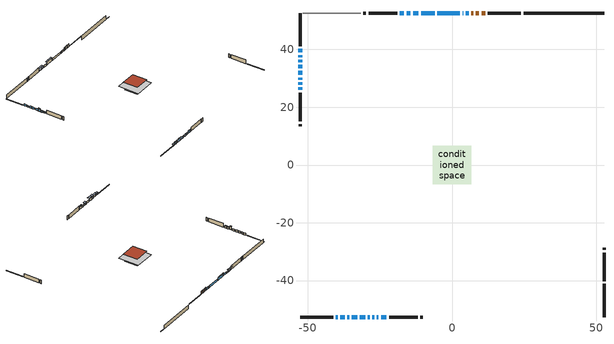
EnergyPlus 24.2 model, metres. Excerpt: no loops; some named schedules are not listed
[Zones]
conditioned space
 floor outside (Floor1 construction): -2.21,-2.21 -2.21,2.21 2.21,2.21 2.21,-2.21 z1.14
 floor adiabatic (AdiabaticFloorConstruction): -6.67,-6.67 -6.67,6.67 6.67,6.67 6.67,-6.67 z1.14
 floor foundation (Slab1 construction): -4.13,-4.13 -4.13,4.13 4.13,4.13 4.13,-4.13 z-1.4
 wall outside (RimJoist1 construction): 23.86,52.62 12.4,52.62 / -52.62,-52.62 -41.16,-52.62 / -52.62,52.62 -52.62,41.16 / 52.62,-52.62 52.62,-41.16 z1.14:1.44
 wall outside (AdiabaticWallConstruction 1): 11.48,52.62 10.27,52.62 / 9.34,52.62 8.29,52.62 / 7.36,52.62 6.71,52.62 z1.14:3.17
 wall outside (AdiabaticWallConstruction): -40.23,-52.62 -39.62,-52.62 / -36.24,-52.62 -35.63,-52.62 z1.14:2.11; -38.69,-52.62 -37.17,-52.62 / -34.7,-52.62 -32.87,-52.62 / -24.53,-52.62 -22.7,-52.62 z1.14:2.66; 5.78,52.62 4.76,52.62 / 3.83,52.62 3.66,52.62 / 2.73,52.62 -5.03,52.62 / -52.62,40.23 -52.62,38.99 / -52.62,38.07 -52.62,37.35 / -52.62,36.42 -52.62,35.56 / -31.95,-52.62 -30.04,-52.62 / -11.66,52.62 -13.45,52.62 / -52.62,34.64 -52.62,33.49 / -52.62,32.56 -52.62,31.19 / -27.57,-52.62 -26.96,-52.62 / -26.03,-52.62 -25.46,-52.62 z1.14:2.36; -5.95,52.62 -10.73,52.62 / -52.62,30.26 -52.62,29.5 z1.14:3.12; -29.11,-52.62 -28.5,-52.62 z1.14:1.75; -14.37,52.62 -15.75,52.62 / -16.68,52.62 -18.05,52.62 z1.14:1.6; -52.62,28.57 -52.62,27.81 / -52.62,26.88 -52.62,25.96 z1.14:2.28
 wall outside (Wall1 construction): -18.98,52.62 -28.9,52.62 / -21.78,-52.62 -11.85,-52.62 / -52.62,25.04 -52.62,15.11 / 52.62,-40.23 52.62,-30.31 z1.14:3.58
 wall outside (Wall3 construction): -29.83,52.62 -30.65,52.62 / -10.92,-52.62 -10.1,-52.62 / -52.62,14.18 -52.62,13.37 / 52.62,-29.38 52.62,-28.56 z1.14:3.58
 wall foundation (FoundationWall1 construction): 24.79,52.62,-1.4 24.79,52.62,1.14 49.33,52.62,1.14 49.33,52.62,-1.3 52.62,52.62,-1.3 52.62,52.62,-1.4
 wall adiabatic (Wall4 construction): -31.58,52.62 -51.69,52.62 z1.14:3.58
 window (WindowConstruction 14): -40.23,-52.62 -39.62,-52.62 z1.14:2.11
 window (WindowConstruction 7): -38.69,-52.62 -37.17,-52.62 z1.14:2.66
 window (WindowConstruction 15): 5.78,52.62 4.76,52.62 z1.14:2.36
 window (WindowConstruction 16): 3.83,52.62 3.66,52.62 z1.14:2.36
 window (WindowConstruction 17): -36.24,-52.62 -35.63,-52.62 z1.14:2.11
 window (WindowConstruction 8): 2.73,52.62 -5.03,52.62 z1.14:2.36
 window (WindowConstruction): -5.95,52.62 -10.73,52.62 z1.14:3.12
 window (WindowConstruction 9): -52.62,40.23 -52.62,38.99 z1.14:2.36
 window (WindowConstruction 10): -52.62,38.07 -52.62,37.35 z1.14:2.36
 window (WindowConstruction 11): -52.62,36.42 -52.62,35.56 z1.14:2.36
 window (WindowConstruction 12): -34.7,-52.62 -32.87,-52.62 z1.14:2.66
 window (WindowConstruction 13): -31.94,-52.62 -30.04,-52.62 z1.14:2.36
 window (WindowConstruction 23): -29.11,-52.62 -28.5,-52.62 z1.14:1.75
 window (WindowConstruction 18): -11.66,52.62 -13.45,52.62 z1.14:2.36
 window (WindowConstruction 19): -52.62,34.64 -52.62,33.49 z1.14:2.36
 window (WindowConstruction 20): -52.62,32.56 -52.62,31.19 z1.14:2.36
 window (WindowConstruction 21): -27.57,-52.62 -26.96,-52.62 z1.14:2.36
 window (WindowConstruction 22): -26.03,-52.62 -25.46,-52.62 z1.14:2.36
 window (WindowConstruction 1): -14.38,52.62 -15.75,52.62 z1.14:1.6
 window (WindowConstruction 2): -16.68,52.62 -18.05,52.62 z1.14:1.6
 window (WindowConstruction 3): -52.62,30.26 -52.62,29.5 z1.14:3.12
 window (WindowConstruction 4): -52.62,28.57 -52.62,27.81 z1.14:2.28
 window (WindowConstruction 5): -52.62,26.88 -52.62,25.97 z1.14:2.28
 window (WindowConstruction 6): -24.53,-52.62 -22.7,-52.62 z1.14:2.66
 door (Door): 11.48,52.62 10.27,52.62 z1.14:3.17
 door (Door 1): 9.34,52.62 8.29,52.62 z1.14:3.17
 door (Door 2): 7.36,52.62 6.71,52.62 z1.14:3.17
 ceiling adiabatic (AdiabaticFloorConstruction): 6.67,-6.67 6.67,6.67 -6.67,6.67 -6.67,-6.67 z1.14
 roof outside (Roof1 construction): -4.72,4.72 -4.72,-4.72 4.72,-4.72 4.72,4.72 z3.58
shading: -39.01,-52.62 -40.84,-52.62 -40.84,-53.23 -39.01,-53.23 z2.72; -36.87,-52.62 -38.99,-52.62 -38.99,-53.23 -36.87,-53.23 z2.96; -34.87,-52.62 -37,-52.62 -37,-53.84 -34.87,-53.84 z2.87; -10.88,52.62 -5.8,52.62 -5.8,53.23 -10.88,53.23 z3.27; -32.41,-52.62 -35.16,-52.62 -35.16,-53.84 -32.41,-53.84 z3.12; -27.89,-52.62 -29.72,-52.62 -29.72,-53.84 -27.89,-53.84 z2.36; -16.05,52.62 -14.08,52.62 -14.08,53.23 -16.05,53.23 z1.9; -19.57,52.62 -15.16,52.62 -15.16,53.23 -19.57,53.23 z3.12; -52.62,29.35 -52.62,30.41 -53.23,30.41 -53.23,29.35 z3.27; -52.62,27.66 -52.62,28.72 -53.23,28.72 -53.23,27.66 z2.43; -52.62,25.82 -52.62,27.03 -53.23,27.03 -53.23,25.82 z2.43; -22.41,-52.62 -24.83,-52.62 -24.83,-53.23 -22.41,-53.23 z2.96
[Building]
Building 1: Terrain=Suburbs
[Site:Location]
Montreal Intl AP_QC: Latitude {deg}=45.47; Longitude {deg}=-73.74; Time Zone {hr}=-5; Elevation {m}=36; Keep Site Location Information=Yes
[Site:GroundTemperature:Shallow]
2.07863, -0.316383, -0.508184, 0.628371, 5.19101, 9.73239, 13.6695, 16.1636, 16.3755, 14.347, 10.5102, 6.10817
[Site:WaterMainsTemperature]
Calculation Method=Schedule; Temperature Schedule=mains temperature schedule
[Material] Roughness=Rough; Thermal Absorptance=0.9
Name | Thickness {m} | Conductivity {W/m-K} | Density {kg/m3} | Specific Heat {J/kg-K} | Solar Absorptance | Visible Absorptance
asphalt or fiberglass shingles | 0.00635 | 0.162714 | 1121.4 | 1465.45 | 0.4 | 0.4
concrete 4.0 in. | 0.1016 | 1.803125 | 2242.8 | 837.4 | 0.7 | 0.7
concrete 8.0 in. | 0.2032 | 1.803125 | 2242.8 | 837.4 | 0.7 | 0.7
door material | 0.04445 | 0.0451087 | 512.64 | 1214.23 | 0.7 | 0.7
door material 1 | 0.04445 | 0.188738 | 512.64 | 1214.23 | 0.7 | 0.7
exterior vertical ins | 0.00169411 | 0.029427 | 32.04 | 1214.23 | 0.7 | 0.7
floor covering | 0.0127 | 0.0433444 | 54.468 | 1339.84 | 0.6 | 0.6
floor rigid ins; wall rigid ins | 0.512978 | 0.029427 | 32.04 | 1214.23 | 0.7 | 0.7
floor stud and cavity | 0.1397 | 0.889465 | 92.3553 | 1139.71 | 0.7 | 0.7
floor stud and cavity 1 | 0.1397 | 1.75129 | 37.0049 | 1207.88 | 0.7 | 0.7
furniture material conditioned space 1 | 0.1524 | 0.115458 | 640.8 | 1214.23 | 0.6 | 0.6
gypsum board | 0.0127 | 0.160291 | 801 | 837.4 | 0.6 | 0.6
osb sheathing 0.5 in. | 0.0127 | 0.115458 | 512.64 | 1214.23 | 0.7 | 0.7
osb sheathing 0.5 in. 1 | 0.0127 | 0.115458 | 512.64 | 1214.23 | 0.4 | 0.4
osb sheathing 0.75 in. | 0.01905 | 0.115458 | 512.64 | 1214.23 | 0.7 | 0.7
rim joist stud and cavity | 0.0508 | 0.126838 | 50.32683 | 1063.81 | 0.6 | 0.6
roof rigid ins | 0.051816 | 0.029427 | 32.04 | 1214.23 | 0.7 | 0.7
roof stud and cavity | 0.2032 | 1.44363 | 78.34581 | 1123.46 | 0.7 | 0.7
wall stud and cavity | 0.1397 | 0.139681 | 139.0536 | 1170.24 | 0.7 | 0.7
wall stud and cavity 1 | 0.1397 | 0.118591 | 139.0536 | 1170.24 | 0.7 | 0.7
wall stud and cavity 2 | 0.1397 | 0.120111 | 139.0536 | 1170.24 | 0.7 | 0.7
wall stud and cavity 3 | 0.0889 | 0.380278 | 52.3479 | 1209.89 | 0.7 | 0.7
wall stud and cavity 4 | 0.0889 | 0.391764 | 83.0341 | 1211.67 | 0.7 | 0.7
wood siding | 0.0254 | 0.102417 | 544.68 | 1172.36 | 0.4 | 0.4
wood siding 1; wood siding 2; wood siding 3 | 0.0254 | 0.102417 | 544.68 | 1172.36 | 0.7 | 0.7
[WindowMaterial:SimpleGlazingSystem]
Name | U-Factor {W/m2-K} | Solar Heat Gain Coefficient
WindowMaterial | 1.68807 | 0.44
WindowMaterial 1 | 2.99742 | 0.59
WindowMaterial 10 | 5.55536 | 0.72
WindowMaterial 11 | 3.92747 | 0.38
WindowMaterial 12 | 3.01842 | 0.61
WindowMaterial 13 | 3.074637 | 0.61
WindowMaterial 14 | 3.19785 | 0.54
WindowMaterial 15 | 3.16719 | 0.56
WindowMaterial 16 | 3.21204 | 0.53
WindowMaterial 17 | 5.20275 | 0.65
WindowMaterial 2 | 3.1229 | 0.59
WindowMaterial 3 | 3.16946 | 0.56
WindowMaterial 4 | 3.13766 | 0.57
WindowMaterial 5 | 3.10757 | 0.59
WindowMaterial 6 | 3.0383 | 0.63
WindowMaterial 7 | 1.9873 | 0.37
WindowMaterial 8 | 2.95483 | 0.66
WindowMaterial 9 | 3.23589 | 0.51
[Construction]
AdiabaticFloorConstruction: floor stud and cavity 1, floor rigid ins, osb sheathing 0.75 in., floor covering
AdiabaticWallConstruction: wood siding 2, wall rigid ins, wall stud and cavity 3, gypsum board
AdiabaticWallConstruction 1: wood siding 3, wall rigid ins, wall stud and cavity 3, gypsum board
Door: door material
Door 1; Door 2: door material 1
Floor1 construction: floor stud and cavity, osb sheathing 0.75 in., floor covering
FoundationWall1 construction: concrete 8.0 in.
furniture construction conditioned space 1: furniture material conditioned space 1
PartitionWallConstruction: gypsum board, wall stud and cavity 4, gypsum board
RimJoist1 construction: wood siding 1, rim joist stud and cavity
Roof1 construction: asphalt or fiberglass shingles, roof rigid ins, osb sheathing 0.75 in., roof stud and cavity, gypsum board
Slab1 construction: concrete 4.0 in.
Wall1 construction: wood siding, osb sheathing 0.5 in., wall stud and cavity, gypsum board
Wall3 construction: wood siding, osb sheathing 0.5 in., wall stud and cavity 1, gypsum board
Wall4 construction: osb sheathing 0.5 in. 1, wall stud and cavity 2, gypsum board
WindowConstruction; WindowConstruction 8: WindowMaterial
WindowConstruction 1; WindowConstruction 2: WindowMaterial 1
WindowConstruction 10; WindowConstruction 4: WindowMaterial 3
WindowConstruction 11; WindowConstruction 5: WindowMaterial 4
WindowConstruction 12: WindowMaterial 8
WindowConstruction 13; WindowConstruction 7: WindowMaterial 6
WindowConstruction 14: WindowMaterial 9
WindowConstruction 15: WindowMaterial 10
WindowConstruction 16: WindowMaterial 11
WindowConstruction 17: WindowMaterial 12
WindowConstruction 18: WindowMaterial 13
WindowConstruction 19; WindowConstruction 22: WindowMaterial 14
WindowConstruction 20: WindowMaterial 15
WindowConstruction 21: WindowMaterial 16
WindowConstruction 23: WindowMaterial 17
WindowConstruction 3: WindowMaterial 2
WindowConstruction 6: WindowMaterial 5
WindowConstruction 9: WindowMaterial 7
[Zone]
conditioned space: Multiplier=1; Volume {m3}=660.5; Part of Total Floor Area=Yes
[Space]
conditioned space 1: Zone=conditioned space; Volume {m3}=660.5
[SurfaceProperty:ExposedFoundationPerimeter]
Slab1: Exposed Perimeter Calculation Method=TotalExposedPerimeter; Total Exposed Perimeter {m}=27.828
[InternalMass] Zone or ZoneList=conditioned space; Space or SpaceList=conditioned space 1
Name | Construction | Surface Area {m2}
furniture mass conditioned space 1 | furniture construction conditioned space 1 | 106.276
partition wall mass | PartitionWallConstruction | 265.69
[Lights]
interior lighting: Zone or ZoneList or Space or SpaceList=conditioned space 1; Schedule=interior lighting schedule; Design Level Calculation Method=LightingLevel; Lighting Level {W}=343.2; Return Air Fraction=0; Fraction Radiant=0.6; Fraction Visible=0.2; Fraction Replaceable=1
[People]
occupants: Zone or ZoneList or Space or SpaceList=conditioned space 1; Number of People Schedule=occupants schedule; Number of People Calculation Method=People; Number of People=3; Fraction Radiant=0.314171; Sensible Heat Fraction=0.56303; Activity Level Schedule=occupants activity schedule; Carbon Dioxide Generation Rate {m3/s-W}=0; Enable ASHRAE 55 Comfort Warnings=No; Mean Radiant Temperature Calculation Type=EnclosureAveraged
[ElectricEquipment] Zone or ZoneList or Space or SpaceList=conditioned space 1; Design Level Calculation Method=EquipmentLevel
Name | Schedule | Design Level {W} | Fraction Latent | Fraction Radiant | Fraction Lost
clothes dryer | clothes dryer schedule | 140.772 | 0.015 | 0.081 | 0.85
clothes washer | clothes washer schedule | 32.1985 | 0.03 | 0.162 | 0.7
cooking range | cooking range schedule | 208.969 | 0.08 | 0.432 | 0.2
dishwasher | dishwasher schedule | 66.8632 | 0.3 | 0.18 | 0.4
fridge | fridge schedule | 72.9452 | 0 | 0.6 | 0
mech vent bath fan 0 | mech vent bath fan 0 schedule | 50.2 | 0 | 0 | 1
mech vent bath fan 1 | mech vent bath fan 1 schedule | 50.2 | 0 | 0 | 1
mech vent house fan | mech vent house fan schedule | 0 | 0 | 0 | 1
mech vent house fan cfis | mech vent house fan cfis schedule | 0 | 0 | 0 | 0
mech vent range fan 0 | mech vent range fan 0 schedule | 57 | 0 | 0 | 1
misc plug loads | misc plug loads schedule | 494.7 | 0.045 | 0.513 | 0.1
whole house fan | Always On Discrete | 0 | 0 | 0 | 1
[OtherEquipment] Zone or ZoneList or Space or SpaceList=conditioned space 1; Design Level Calculation Method=EquipmentLevel
Name | Fuel Type | Schedule | Design Level {W} | Fraction Latent | Fraction Radiant | Fraction Lost
clothes dryer 1 | Electricity | clothes dryer schedule | 0 | 0.015 | 0.081 | 0.85
cooking range 1 | Electricity | cooking range schedule | 0 | 0.08 | 0.432 | 0.2
general water use latent | None | general water use schedule | 59.3978 | 1 | 0 | 0
general water use sensible | None | general water use schedule | -58.539 | 0 | 0.6 | 0
mech vent house fan latent load | None | Always On Discrete | 0 | 1 | 0 | 0
mech vent house fan sensible load | None | Always On Discrete | 0 | 0 | 0 | 0
water heater energy adjustment1 | Electricity | Always On Discrete | 0.01 | 0 | 0 | 1
[ZoneInfiltration:DesignFlowRate] Zone or ZoneList or Space or SpaceList=conditioned space 1; Schedule=Always On Discrete; Design Flow Rate Calculation Method=Flow/Zone; Design Flow Rate {m3/s}=0
infil flow; natural vent flow; whole house fan flow
[Foundation:Kiva]
Foundation Kiva 1: Initial Indoor Air Temperature {C}=18; Wall Height Above Grade {m}=1.13998; Wall Depth Below Slab {m}=0.2032; Custom Block Material Name 1=exterior vertical ins; Custom Block Depth 1 {m}=2.53999; Custom Block X Position 1 {m}=0.2032; Custom Block Z Position 1 {m}=0
[Foundation:Kiva:Settings]
Soil Conductivity {W/m-K}=0.849921; Soil Density {kg/m3}=1842.3; Soil Specific Heat {J/kg-K}=418.7; Ground Solar Absorptivity=0.9; Ground Thermal Absorptivity=0.9; Ground Surface Roughness {m}=0.03; Far-Field Width {m}=40; Deep-Ground Boundary Condition=ZeroFlux; Deep-Ground Depth {m}=40; Minimum Cell Dimension {m}=0.2; Maximum Cell Growth Coefficient=3; Simulation Timestep=Timestep
[Exterior:Lights]
exterior lighting: Schedule=exterior lighting schedule; Design Level {W}=75.6
[Schedule:Week:Daily]
interior lighting schedule Week Rule - Jan1-Jan27: interior lighting schedule day, interior lighting schedule day, interior lighting schedule day, interior lighting schedule day, interior lighting schedule day, interior lighting schedule day, interior lighting schedule day, interior lighting schedule default day, interior lighting schedule default day, interior lighting schedule default day, interior lighting schedule default day, interior lighting schedule default day
interior lighting schedule Week Rule - Jan28-Feb3: interior lighting schedule day, interior lighting schedule day, interior lighting schedule day, interior lighting schedule day, interior lighting schedule day 1, interior lighting schedule day 1, interior lighting schedule day 1, interior lighting schedule default day, interior lighting schedule default day, interior lighting schedule default day, interior lighting schedule default day, interior lighting schedule default day
interior lighting schedule Week Rule - Feb4-Feb24: interior lighting schedule day 1, interior lighting schedule day 1, interior lighting schedule day 1, interior lighting schedule day 1, interior lighting schedule day 1, interior lighting schedule day 1, interior lighting schedule day 1, interior lighting schedule default day, interior lighting schedule default day, interior lighting schedule default day, interior lighting schedule default day, interior lighting schedule default day
interior lighting schedule Week Rule - Feb25-Mar3: interior lighting schedule day 1, interior lighting schedule day 1, interior lighting schedule day 1, interior lighting schedule day 1, interior lighting schedule day 2, interior lighting schedule day 2, interior lighting schedule day 2, interior lighting schedule default day, interior lighting schedule default day, interior lighting schedule default day, interior lighting schedule default day, interior lighting schedule default day
interior lighting schedule Week Rule - Mar4-Mar31: interior lighting schedule day 2, interior lighting schedule day 2, interior lighting schedule day 2, interior lighting schedule day 2, interior lighting schedule day 2, interior lighting schedule day 2, interior lighting schedule day 2, interior lighting schedule default day, interior lighting schedule default day, interior lighting schedule default day, interior lighting schedule default day, interior lighting schedule default day
interior lighting schedule Week Rule - Apr1-Apr28: interior lighting schedule day 3, interior lighting schedule day 3, interior lighting schedule day 3, interior lighting schedule day 3, interior lighting schedule day 3, interior lighting schedule day 3, interior lighting schedule day 3, interior lighting schedule default day, interior lighting schedule default day, interior lighting schedule default day, interior lighting schedule default day, interior lighting schedule default day
interior lighting schedule Week Rule - Apr29-May5: interior lighting schedule day 3, interior lighting schedule day 3, interior lighting schedule day 4, interior lighting schedule day 4, interior lighting schedule day 4, interior lighting schedule day 4, interior lighting schedule day 4, interior lighting schedule default day, interior lighting schedule default day, interior lighting schedule default day, interior lighting schedule default day, interior lighting schedule default day
interior lighting schedule Week Rule - May6-May26: interior lighting schedule day 4, interior lighting schedule day 4, interior lighting schedule day 4, interior lighting schedule day 4, interior lighting schedule day 4, interior lighting schedule day 4, interior lighting schedule day 4, interior lighting schedule default day, interior lighting schedule default day, interior lighting schedule default day, interior lighting schedule default day, interior lighting schedule default day
interior lighting schedule Week Rule - May27-Jun2: interior lighting schedule day 4, interior lighting schedule day 4, interior lighting schedule day 4, interior lighting schedule day 4, interior lighting schedule day 4, interior lighting schedule day 5, interior lighting schedule day 5, interior lighting schedule default day, interior lighting schedule default day, interior lighting schedule default day, interior lighting schedule default day, interior lighting schedule default day
interior lighting schedule Week Rule - Jun3-Jun30: interior lighting schedule day 5, interior lighting schedule day 5, interior lighting schedule day 5, interior lighting schedule day 5, interior lighting schedule day 5, interior lighting schedule day 5, interior lighting schedule day 5, interior lighting schedule default day, interior lighting schedule default day, interior lighting schedule default day, interior lighting schedule default day, interior lighting schedule default day
interior lighting schedule Week Rule - Jul1-Jul28: interior lighting schedule day 6, interior lighting schedule day 6, interior lighting schedule day 6, interior lighting schedule day 6, interior lighting schedule day 6, interior lighting schedule day 6, interior lighting schedule day 6, interior lighting schedule default day, interior lighting schedule default day, interior lighting schedule default day, interior lighting schedule default day, interior lighting schedule default day
interior lighting schedule Week Rule - Jul29-Aug4: interior lighting schedule day 6, interior lighting schedule day 6, interior lighting schedule day 6, interior lighting schedule day 7, interior lighting schedule day 7, interior lighting schedule day 7, interior lighting schedule day 7, interior lighting schedule default day, interior lighting schedule default day, interior lighting schedule default day, interior lighting schedule default day, interior lighting schedule default day
interior lighting schedule Week Rule - Aug5-Aug25: interior lighting schedule day 7, interior lighting schedule day 7, interior lighting schedule day 7, interior lighting schedule day 7, interior lighting schedule day 7, interior lighting schedule day 7, interior lighting schedule day 7, interior lighting schedule default day, interior lighting schedule default day, interior lighting schedule default day, interior lighting schedule default day, interior lighting schedule default day
interior lighting schedule Week Rule - Aug26-Sep1: interior lighting schedule day 7, interior lighting schedule day 7, interior lighting schedule day 7, interior lighting schedule day 7, interior lighting schedule day 7, interior lighting schedule day 7, interior lighting schedule day 8, interior lighting schedule default day, interior lighting schedule default day, interior lighting schedule default day, interior lighting schedule default day, interior lighting schedule default day
interior lighting schedule Week Rule - Sep2-Sep29: interior lighting schedule day 8, interior lighting schedule day 8, interior lighting schedule day 8, interior lighting schedule day 8, interior lighting schedule day 8, interior lighting schedule day 8, interior lighting schedule day 8, interior lighting schedule default day, interior lighting schedule default day, interior lighting schedule default day, interior lighting schedule default day, interior lighting schedule default day
interior lighting schedule Week Rule - Sep30-Oct6: interior lighting schedule day 8, interior lighting schedule day 9, interior lighting schedule day 9, interior lighting schedule day 9, interior lighting schedule day 9, interior lighting schedule day 9, interior lighting schedule day 9, interior lighting schedule default day, interior lighting schedule default day, interior lighting schedule default day, interior lighting schedule default day, interior lighting schedule default day
interior lighting schedule Week Rule - Oct7-Oct27: interior lighting schedule day 9, interior lighting schedule day 9, interior lighting schedule day 9, interior lighting schedule day 9, interior lighting schedule day 9, interior lighting schedule day 9, interior lighting schedule day 9, interior lighting schedule default day, interior lighting schedule default day, interior lighting schedule default day, interior lighting schedule default day, interior lighting schedule default day
interior lighting schedule Week Rule - Oct28-Nov3: interior lighting schedule day 9, interior lighting schedule day 9, interior lighting schedule day 9, interior lighting schedule day 9, interior lighting schedule day 10, interior lighting schedule day 10, interior lighting schedule day 10, interior lighting schedule default day, interior lighting schedule default day, interior lighting schedule default day, interior lighting schedule default day, interior lighting schedule default day
interior lighting schedule Week Rule - Nov4-Nov24: interior lighting schedule day 10, interior lighting schedule day 10, interior lighting schedule day 10, interior lighting schedule day 10, interior lighting schedule day 10, interior lighting schedule day 10, interior lighting schedule day 10, interior lighting schedule default day, interior lighting schedule default day, interior lighting schedule default day, interior lighting schedule default day, interior lighting schedule default day
interior lighting schedule Week Rule - Nov25-Dec1: interior lighting schedule day 10, interior lighting schedule day 10, interior lighting schedule day 10, interior lighting schedule day 10, interior lighting schedule day 10, interior lighting schedule day 10, interior lighting schedule day 11, interior lighting schedule default day, interior lighting schedule default day, interior lighting schedule default day, interior lighting schedule default day, interior lighting schedule default day
interior lighting schedule Week Rule - Dec2-Dec31: interior lighting schedule day 11, interior lighting schedule day 11, interior lighting schedule day 11, interior lighting schedule day 11, interior lighting schedule day 11, interior lighting schedule day 11, interior lighting schedule day 11, interior lighting schedule default day, interior lighting schedule default day, interior lighting schedule default day, interior lighting schedule default day, interior lighting schedule default day
occupants schedule Week Rule - Jan1-Dec31: occupants schedule day, occupants schedule day, occupants schedule day, occupants schedule day, occupants schedule day, occupants schedule day, occupants schedule day, occupants schedule default day, occupants schedule default day, occupants schedule default day, occupants schedule default day, occupants schedule default day
clothes dryer schedule Week Rule - Jan1-Dec31: clothes dryer schedule day, clothes dryer schedule day, clothes dryer schedule day, clothes dryer schedule day, clothes dryer schedule day, clothes dryer schedule day, clothes dryer schedule day, clothes dryer schedule default day, clothes dryer schedule default day, clothes dryer schedule default day, clothes dryer schedule default day, clothes dryer schedule default day
clothes washer schedule Week Rule - Jan1-Dec31: clothes washer schedule day, clothes washer schedule day, clothes washer schedule day, clothes washer schedule day, clothes washer schedule day, clothes washer schedule day, clothes washer schedule day, clothes washer schedule default day, clothes washer schedule default day, clothes washer schedule default day, clothes washer schedule default day, clothes washer schedule default day
cooking range schedule Week Rule - Jan1-Dec31: cooking range schedule day, cooking range schedule day, cooking range schedule day, cooking range schedule day, cooking range schedule day, cooking range schedule day, cooking range schedule day, cooking range schedule default day, cooking range schedule default day, cooking range schedule default day, cooking range schedule default day, cooking range schedule default day
dishwasher schedule Week Rule - Jan1-Dec31: dishwasher schedule day, dishwasher schedule day, dishwasher schedule day, dishwasher schedule day, dishwasher schedule day, dishwasher schedule day, dishwasher schedule day, dishwasher schedule default day, dishwasher schedule default day, dishwasher schedule default day, dishwasher schedule default day, dishwasher schedule default day
mech vent bath fan 0 schedule Week Rule - Jan1-Dec31: mech vent bath fan 0 schedule day, mech vent bath fan 0 schedule day, mech vent bath fan 0 schedule day, mech vent bath fan 0 schedule day, mech vent bath fan 0 schedule day, mech vent bath fan 0 schedule day, mech vent bath fan 0 schedule day, mech vent bath fan 0 schedule default day, mech vent bath fan 0 schedule default day, mech vent bath fan 0 schedule default day, mech vent bath fan 0 schedule default day, mech vent bath fan 0 schedule default day
mech vent bath fan 1 schedule Week Rule - Jan1-Dec31: mech vent bath fan 1 schedule day, mech vent bath fan 1 schedule day, mech vent bath fan 1 schedule day, mech vent bath fan 1 schedule day, mech vent bath fan 1 schedule day, mech vent bath fan 1 schedule day, mech vent bath fan 1 schedule day, mech vent bath fan 1 schedule default day, mech vent bath fan 1 schedule default day, mech vent bath fan 1 schedule default day, mech vent bath fan 1 schedule default day, mech vent bath fan 1 schedule default day
mech vent range fan 0 schedule Week Rule - Jan1-Dec31: mech vent range fan 0 schedule day, mech vent range fan 0 schedule day, mech vent range fan 0 schedule day, mech vent range fan 0 schedule day, mech vent range fan 0 schedule day, mech vent range fan 0 schedule day, mech vent range fan 0 schedule day, mech vent range fan 0 schedule default day, mech vent range fan 0 schedule default day, mech vent range fan 0 schedule default day, mech vent range fan 0 schedule default day, mech vent range fan 0 schedule default day
misc plug loads schedule Week Rule - Jan1-Dec31: misc plug loads schedule day, misc plug loads schedule day, misc plug loads schedule day, misc plug loads schedule day, misc plug loads schedule day, misc plug loads schedule day, misc plug loads schedule day, misc plug loads schedule default day, misc plug loads schedule default day, misc plug loads schedule default day, misc plug loads schedule default day, misc plug loads schedule default day
general water use schedule Week Rule - Jan1-Dec31: general water use schedule day, general water use schedule day, general water use schedule day, general water use schedule day, general water use schedule day, general water use schedule day, general water use schedule day, general water use schedule default day, general water use schedule default day, general water use schedule default day, general water use schedule default day, general water use schedule default day
exterior lighting schedule Week Rule - Jan1-Jan27: exterior lighting schedule day, exterior lighting schedule day, exterior lighting schedule day, exterior lighting schedule day, exterior lighting schedule day, exterior lighting schedule day, exterior lighting schedule day, exterior lighting schedule default day, exterior lighting schedule default day, exterior lighting schedule default day, exterior lighting schedule default day, exterior lighting schedule default day
exterior lighting schedule Week Rule - Jan28-Feb3: exterior lighting schedule day, exterior lighting schedule day, exterior lighting schedule day, exterior lighting schedule day, exterior lighting schedule day 1, exterior lighting schedule day 1, exterior lighting schedule day 1, exterior lighting schedule default day, exterior lighting schedule default day, exterior lighting schedule default day, exterior lighting schedule default day, exterior lighting schedule default day
exterior lighting schedule Week Rule - Feb4-Feb24: exterior lighting schedule day 1, exterior lighting schedule day 1, exterior lighting schedule day 1, exterior lighting schedule day 1, exterior lighting schedule day 1, exterior lighting schedule day 1, exterior lighting schedule day 1, exterior lighting schedule default day, exterior lighting schedule default day, exterior lighting schedule default day, exterior lighting schedule default day, exterior lighting schedule default day
exterior lighting schedule Week Rule - Feb25-Mar3: exterior lighting schedule day 1, exterior lighting schedule day 1, exterior lighting schedule day 1, exterior lighting schedule day 1, exterior lighting schedule day 2, exterior lighting schedule day 2, exterior lighting schedule day 2, exterior lighting schedule default day, exterior lighting schedule default day, exterior lighting schedule default day, exterior lighting schedule default day, exterior lighting schedule default day
exterior lighting schedule Week Rule - Mar4-Mar31: exterior lighting schedule day 2, exterior lighting schedule day 2, exterior lighting schedule day 2, exterior lighting schedule day 2, exterior lighting schedule day 2, exterior lighting schedule day 2, exterior lighting schedule day 2, exterior lighting schedule default day, exterior lighting schedule default day, exterior lighting schedule default day, exterior lighting schedule default day, exterior lighting schedule default day
exterior lighting schedule Week Rule - Apr1-Apr28: exterior lighting schedule day 3, exterior lighting schedule day 3, exterior lighting schedule day 3, exterior lighting schedule day 3, exterior lighting schedule day 3, exterior lighting schedule day 3, exterior lighting schedule day 3, exterior lighting schedule default day, exterior lighting schedule default day, exterior lighting schedule default day, exterior lighting schedule default day, exterior lighting schedule default day
exterior lighting schedule Week Rule - Apr29-May5: exterior lighting schedule day 3, exterior lighting schedule day 3, exterior lighting schedule day 4, exterior lighting schedule day 4, exterior lighting schedule day 4, exterior lighting schedule day 4, exterior lighting schedule day 4, exterior lighting schedule default day, exterior lighting schedule default day, exterior lighting schedule default day, exterior lighting schedule default day, exterior lighting schedule default day
exterior lighting schedule Week Rule - May6-May26: exterior lighting schedule day 4, exterior lighting schedule day 4, exterior lighting schedule day 4, exterior lighting schedule day 4, exterior lighting schedule day 4, exterior lighting schedule day 4, exterior lighting schedule day 4, exterior lighting schedule default day, exterior lighting schedule default day, exterior lighting schedule default day, exterior lighting schedule default day, exterior lighting schedule default day
exterior lighting schedule Week Rule - May27-Jun2: exterior lighting schedule day 4, exterior lighting schedule day 4, exterior lighting schedule day 4, exterior lighting schedule day 4, exterior lighting schedule day 4, exterior lighting schedule day 5, exterior lighting schedule day 5, exterior lighting schedule default day, exterior lighting schedule default day, exterior lighting schedule default day, exterior lighting schedule default day, exterior lighting schedule default day
exterior lighting schedule Week Rule - Jun3-Jun30: exterior lighting schedule day 5, exterior lighting schedule day 5, exterior lighting schedule day 5, exterior lighting schedule day 5, exterior lighting schedule day 5, exterior lighting schedule day 5, exterior lighting schedule day 5, exterior lighting schedule default day, exterior lighting schedule default day, exterior lighting schedule default day, exterior lighting schedule default day, exterior lighting schedule default day
exterior lighting schedule Week Rule - Jul1-Jul28: exterior lighting schedule day 6, exterior lighting schedule day 6, exterior lighting schedule day 6, exterior lighting schedule day 6, exterior lighting schedule day 6, exterior lighting schedule day 6, exterior lighting schedule day 6, exterior lighting schedule default day, exterior lighting schedule default day, exterior lighting schedule default day, exterior lighting schedule default day, exterior lighting schedule default day
exterior lighting schedule Week Rule - Jul29-Aug4: exterior lighting schedule day 6, exterior lighting schedule day 6, exterior lighting schedule day 6, exterior lighting schedule day 7, exterior lighting schedule day 7, exterior lighting schedule day 7, exterior lighting schedule day 7, exterior lighting schedule default day, exterior lighting schedule default day, exterior lighting schedule default day, exterior lighting schedule default day, exterior lighting schedule default day
exterior lighting schedule Week Rule - Aug5-Aug25: exterior lighting schedule day 7, exterior lighting schedule day 7, exterior lighting schedule day 7, exterior lighting schedule day 7, exterior lighting schedule day 7, exterior lighting schedule day 7, exterior lighting schedule day 7, exterior lighting schedule default day, exterior lighting schedule default day, exterior lighting schedule default day, exterior lighting schedule default day, exterior lighting schedule default day
exterior lighting schedule Week Rule - Aug26-Sep1: exterior lighting schedule day 7, exterior lighting schedule day 7, exterior lighting schedule day 7, exterior lighting schedule day 7, exterior lighting schedule day 7, exterior lighting schedule day 7, exterior lighting schedule day 8, exterior lighting schedule default day, exterior lighting schedule default day, exterior lighting schedule default day, exterior lighting schedule default day, exterior lighting schedule default day
[Schedule:Year]
interior lighting schedule: interior lighting schedule Week Rule - Jan1-Jan27, 1, 1, 1, 27, interior lighting schedule Week Rule - Jan28-Feb3, 1, 28, 2, 3, interior lighting schedule Week Rule - Feb4-Feb24, 2, 4, 2, 24, interior lighting schedule Week Rule - Feb25-Mar3, 2, 25, 3, 3, interior lighting schedule Week Rule - Mar4-Mar31, 3, 4, 3, 31, interior lighting schedule Week Rule - Apr1-Apr28, 4, 1, 4, 28, interior lighting schedule Week Rule - Apr29-May5, 4, 29, 5, 5, interior lighting schedule Week Rule - May6-May26, 5, 6, 5, 26, interior lighting schedule Week Rule - May27-Jun2, 5, 27, 6, 2, interior lighting schedule Week Rule - Jun3-Jun30, 6, 3, 6, 30, interior lighting schedule Week Rule - Jul1-Jul28, 7, 1, 7, 28, interior lighting schedule Week Rule - Jul29-Aug4, 7, 29, 8, 4, interior lighting schedule Week Rule - Aug5-Aug25, 8, 5, 8, 25, interior lighting schedule Week Rule - Aug26-Sep1, 8, 26, 9, 1, interior lighting schedule Week Rule - Sep2-Sep29, 9, 2, 9, 29, interior lighting schedule Week Rule - Sep30-Oct6, 9, 30, 10, 6, interior lighting schedule Week Rule - Oct7-Oct27, 10, 7, 10, 27, interior lighting schedule Week Rule - Oct28-Nov3, 10, 28, 11, 3, interior lighting schedule Week Rule - Nov4-Nov24, 11, 4, 11, 24, interior lighting schedule Week Rule - Nov25-Dec1, 11, 25, 12, 1, interior lighting schedule Week Rule - Dec2-Dec31, 12, 2, 12, 31
occupants schedule: occupants schedule Week Rule - Jan1-Dec31, 1, 1, 12, 31
clothes dryer schedule: clothes dryer schedule Week Rule - Jan1-Dec31, 1, 1, 12, 31
clothes washer schedule: clothes washer schedule Week Rule - Jan1-Dec31, 1, 1, 12, 31
cooking range schedule: cooking range schedule Week Rule - Jan1-Dec31, 1, 1, 12, 31
dishwasher schedule: dishwasher schedule Week Rule - Jan1-Dec31, 1, 1, 12, 31
mech vent bath fan 0 schedule: mech vent bath fan 0 schedule Week Rule - Jan1-Dec31, 1, 1, 12, 31
mech vent bath fan 1 schedule: mech vent bath fan 1 schedule Week Rule - Jan1-Dec31, 1, 1, 12, 31
mech vent range fan 0 schedule: mech vent range fan 0 schedule Week Rule - Jan1-Dec31, 1, 1, 12, 31
misc plug loads schedule: misc plug loads schedule Week Rule - Jan1-Dec31, 1, 1, 12, 31
general water use schedule: general water use schedule Week Rule - Jan1-Dec31, 1, 1, 12, 31
exterior lighting schedule: exterior lighting schedule Week Rule - Jan1-Jan27, 1, 1, 1, 27, exterior lighting schedule Week Rule - Jan28-Feb3, 1, 28, 2, 3, exterior lighting schedule Week Rule - Feb4-Feb24, 2, 4, 2, 24, exterior lighting schedule Week Rule - Feb25-Mar3, 2, 25, 3, 3, exterior lighting schedule Week Rule - Mar4-Mar31, 3, 4, 3, 31, exterior lighting schedule Week Rule - Apr1-Apr28, 4, 1, 4, 28, exterior lighting schedule Week Rule - Apr29-May5, 4, 29, 5, 5, exterior lighting schedule Week Rule - May6-May26, 5, 6, 5, 26, exterior lighting schedule Week Rule - May27-Jun2, 5, 27, 6, 2, exterior lighting schedule Week Rule - Jun3-Jun30, 6, 3, 6, 30, exterior lighting schedule Week Rule - Jul1-Jul28, 7, 1, 7, 28, exterior lighting schedule Week Rule - Jul29-Aug4, 7, 29, 8, 4, exterior lighting schedule Week Rule - Aug5-Aug25, 8, 5, 8, 25, exterior lighting schedule Week Rule - Aug26-Sep1, 8, 26, 9, 1, exterior lighting schedule Week Rule - Sep2-Sep29, 9, 2, 9, 29, exterior lighting schedule Week Rule - Sep30-Oct6, 9, 30, 10, 6, exterior lighting schedule Week Rule - Oct7-Oct27, 10, 7, 10, 27, exterior lighting schedule Week Rule - Oct28-Nov3, 10, 28, 11, 3, exterior lighting schedule Week Rule - Nov4-Nov24, 11, 4, 11, 24, exterior lighting schedule Week Rule - Nov25-Dec1, 11, 25, 12, 1, exterior lighting schedule Week Rule - Dec2-Dec31, 12, 2, 12, 31
[Schedule:Constant]
Name | Hourly Value
occupants activity schedule | 117.228
fridge schedule | 0
mech vent house fan schedule; mech vent house fan cfis schedule; Always On Discrete | 1
[Schedule:Compact]
mains temperature schedule: Through: 01/01, For: AllDays, Until: 24:00, 6.56833, Through: 01/02, For: AllDays, Until: 24:00, 6.48722, Through: 01/03, For: AllDays, Until: 24:00, 6.40722, Through: 01/04, For: AllDays, Until: 24:00, 6.32889, Through: 01/05, For: AllDays, Until: 24:00, 6.25167, Through: 01/06, For: AllDays, Until: 24:00, 6.17611, Through: 01/07, For: AllDays, Until: 24:00, 6.10222, Through: 01/08, For: AllDays, Until: 24:00, 6.02944, Through: 01/09, For: AllDays, Until: 24:00, 5.95833, Through: 01/10, For: AllDays, Until: 24:00, 5.88889, Through: 01/11, For: AllDays, Until: 24:00, 5.82056, Through: 01/12, For: AllDays, Until: 24:00, 5.75444, Through: 01/13, For: AllDays, Until: 24:00, 5.68944, Through: 01/14, For: AllDays, Until: 24:00, 5.62611, Through: 01/15, For: AllDays, Until: 24:00, 5.56444, Through: 01/16, For: AllDays, Until: 24:00, 5.50444, Through: 01/17, For: AllDays, Until: 24:00, 5.44611, Through: 01/18, For: AllDays, Until: 24:00, 5.38944, Through: 01/19, For: AllDays, Until: 24:00, 5.33389, Through: 01/20, For: AllDays, Until: 24:00, 5.28111, Through: 01/21, For: AllDays, Until: 24:00, 5.22944, Through: 01/22, For: AllDays, Until: 24:00, 5.17944, Through: 01/23, For: AllDays, Until: 24:00, 5.13111, Through: 01/24, For: AllDays, Until: 24:00, 5.085, Through: 01/25, For: AllDays, Until: 24:00, 5.04056, Through: 01/26, For: AllDays, Until: 24:00, 4.99778, Through: 01/27, For: AllDays, Until: 24:00, 4.95667, Through: 01/28, For: AllDays, Until: 24:00, 4.91778, Through: 01/29, For: AllDays, Until: 24:00, 4.88056, Through: 01/30, For: AllDays, Until: 24:00, 4.845, Through: 01/31, For: AllDays, Until: 24:00, 4.81167, Through: 02/01, For: AllDays, Until: 24:00, 4.77944, Through: 02/02, For: AllDays, Until: 24:00, 4.75, Through: 02/03, For: AllDays, Until: 24:00, 4.72167, Through: 02/04, For: AllDays, Until: 24:00, 4.69611, Through: 02/05, For: AllDays, Until: 24:00, 4.67167, Through: 02/06, For: AllDays, Until: 24:00, 4.64944, Through: 02/07, For: AllDays, Until: 24:00, 4.62889, Through: 02/08, For: AllDays, Until: 24:00, 4.61056, Through: 02/09, For: AllDays, Until: 24:00, 4.59389, Through: 02/10, For: AllDays, Until: 24:00, 4.57944, Through: 02/11, For: AllDays, Until: 24:00, 4.56667, Through: 02/12, For: AllDays, Until: 24:00, 4.55611, Through: 02/13, For: AllDays, Until: 24:00, 4.54722, Through: 02/14, For: AllDays, Until: 24:00, 4.54056, Through: 02/15, For: AllDays, Until: 24:00, 4.53556, Through: 02/16, For: AllDays, Until: 24:00, 4.53278, Through: 02/17, For: AllDays, Until: 24:00, 4.53167, Through: 02/18, For: AllDays, Until: 24:00, 4.53278, Through: 02/19, For: AllDays, Until: 24:00, 4.53556, Through: 02/20, For: AllDays, Until: 24:00, 4.54056, Through: 02/21, For: AllDays, Until: 24:00, 4.54722, Through: 02/22, For: AllDays, Until: 24:00, 4.55611, Through: 02/23, For: AllDays, Until: 24:00, 4.56667, Through: 02/24, For: AllDays, Until: 24:00, 4.57944, Through: 02/25, For: AllDays, Until: 24:00, 4.59389, Through: 02/26, For: AllDays, Until: 24:00, 4.61056, Through: 02/27, For: AllDays, Until: 24:00, 4.62889, Through: 02/28, For: AllDays, Until: 24:00, 4.64889, Through: 03/01, For: AllDays, Until: 24:00, 4.67111, Through: 03/02, For: AllDays, Until: 24:00, 4.69556, Through: 03/03, For: AllDays, Until: 24:00, 4.72167, Through: 03/04, For: AllDays, Until: 24:00, 4.74944, Through: 03/05, For: AllDays, Until: 24:00, 4.77944, Through: 03/06, For: AllDays, Until: 24:00, 4.81111, Through: 03/07, For: AllDays, Until: 24:00, 4.84444, Through: 03/08, For: AllDays, Until: 24:00, 4.88, Through: 03/09, For: AllDays, Until: 24:00, 4.91722, Through: 03/10, For: AllDays, Until: 24:00, 4.95611, Through: 03/11, For: AllDays, Until: 24:00, 4.99722, Through: 03/12, For: AllDays, Until: 24:00, 5.04, Through: 03/13, For: AllDays, Until: 24:00, 5.08444, Through: 03/14, For: AllDays, Until: 24:00, 5.13056, Through: 03/15, For: AllDays, Until: 24:00, 5.17889, Through: 03/16, For: AllDays, Until: 24:00, 5.22833, Through: 03/17, For: AllDays, Until: 24:00, 5.28, Through: 03/18, For: AllDays, Until: 24:00, 5.33333, Through: 03/19, For: AllDays, Until: 24:00, 5.38833, Through: 03/20, For: AllDays, Until: 24:00, 5.445, Through: 03/21, For: AllDays, Until: 24:00, 5.50333, Through: 03/22, For: AllDays, Until: 24:00, 5.56333, Through: 03/23, For: AllDays, Until: 24:00, 5.625, Through: 03/24, For: AllDays, Until: 24:00, 5.68833, Through: 03/25, For: AllDays, Until: 24:00, 5.75333, Through: 03/26, For: AllDays, Until: 24:00, 5.81944, Through: 03/27, For: AllDays, Until: 24:00, 5.88778, Through: 03/28, For: AllDays, Until: 24:00, 5.95722, Through: 03/29, For: AllDays, Until: 24:00, 6.02833, Through: 03/30, For: AllDays, Until: 24:00, 6.10111, Through: 03/31, For: AllDays, Until: 24:00, 6.175, Through: 04/01, For: AllDays, Until: 24:00, 6.25056, Through: 04/02, For: AllDays, Until: 24:00, 6.32778, Through: 04/03, For: AllDays, Until: 24:00, 6.40611, Through: 04/04, For: AllDays, Until: 24:00, 6.48556, Through: 04/05, For: AllDays, Until: 24:00, 6.56722, Through: 04/06, For: AllDays, Until: 24:00, 6.64944, Through: 04/07, For: AllDays, Until: 24:00, 6.73333, Through: 04/08, For: AllDays, Until: 24:00, 6.81833, Through: 04/09, For: AllDays, Until: 24:00, 6.905, Through: 04/10, For: AllDays, Until: 24:00, 6.99278, Through: 04/11, For: AllDays, Until: 24:00, 7.08111, Through: 04/12, For: AllDays, Until: 24:00, 7.17167, Through: 04/13, For: AllDays, Until: 24:00, 7.26278, Through: 04/14, For: AllDays, Until: 24:00, 7.355, Through: 04/15, For: AllDays, Until: 24:00, 7.44833, Through: 04/16, For: AllDays, Until: 24:00, 7.54278, Through: 04/17, For: AllDays, Until: 24:00, 7.63889, Through: 04/18, For: AllDays, Until: 24:00, 7.735, Through: 04/19, For: AllDays, Until: 24:00, 7.83278, Through: 04/20, For: AllDays, Until: 24:00, 7.93167, Through: 04/21, For: AllDays, Until: 24:00, 8.03111, Through: 04/22, For: AllDays, Until: 24:00, 8.13167, Through: 04/23, For: AllDays, Until: 24:00, 8.23278, Through: 04/24, For: AllDays, Until: 24:00, 8.335, Through: 04/25, For: AllDays, Until: 24:00, 8.43778, Through: 04/26, For: AllDays, Until: 24:00, 8.54167, Through: 04/27, For: AllDays, Until: 24:00, 8.64611, Through: 04/28, For: AllDays, Until: 24:00, 8.75167, Through: 04/29, For: AllDays, Until: 24:00, 8.85778, Through: 04/30, For: AllDays, Until: 24:00, 8.96444, Through: 05/01, For: AllDays, Until: 24:00, 9.07167, Through: 05/02, For: AllDays, Until: 24:00, 9.17944, Through: 05/03, For: AllDays, Until: 24:00, 9.28778, Through: 05/04, For: AllDays, Until: 24:00, 9.39667, Through: 05/05, For: AllDays, Until: 24:00, 9.50667, Through: 05/06, For: AllDays, Until: 24:00, 9.61667, Through: 05/07, For: AllDays, Until: 24:00, 9.72667, Through: 05/08, For: AllDays, Until: 24:00, 9.83778, Through: 05/09, For: AllDays, Until: 24:00, 9.94889, Through: 05/10, For: AllDays, Until: 24:00, 10.0606, Through: 05/11, For: AllDays, Until: 24:00, 10.1722, Through: 05/12, For: AllDays, Until: 24:00, 10.2844, Through: 05/13, For: AllDays, Until: 24:00, 10.3967, Through: 05/14, For: AllDays, Until: 24:00, 10.5094, Through: 05/15, For: AllDays, Until: 24:00, 10.6222, Through: 05/16, For: AllDays, Until: 24:00, 10.735, Through: 05/17, For: AllDays, Until: 24:00, 10.8478, Through: 05/18, For: AllDays, Until: 24:00, 10.9611, Through: 05/19, For: AllDays, Until: 24:00, 11.0744, Through: 05/20, For: AllDays, Until: 24:00, 11.1872, Through: 05/21, For: AllDays, Until: 24:00, 11.3006, Through: 05/22, For: AllDays, Until: 24:00, 11.4133, Through: 05/23, For: AllDays, Until: 24:00, 11.5267, Through: 05/24, For: AllDays, Until: 24:00, 11.6394, Through: 05/25, For: AllDays, Until: 24:00, 11.7522, Through: 05/26, For: AllDays, Until: 24:00, 11.8644, Through: 05/27, For: AllDays, Until: 24:00, 11.9767, Through: 05/28, For: AllDays, Until: 24:00, 12.0889, Through: 05/29, For: AllDays, Until: 24:00, 12.2006, Through: 05/30, For: AllDays, Until: 24:00, 12.3122, Through: 05/31, For: AllDays, Until: 24:00, 12.4228, Through: 06/01, For: AllDays, Until: 24:00, 12.5339, Through: 06/02, For: AllDays, Until: 24:00, 12.6439, Through: 06/03, For: AllDays, Until: 24:00, 12.7539, Through: 06/04, For: AllDays, Until: 24:00, 12.8628, Through: 06/05, For: AllDays, Until: 24:00, 12.9717, Through: 06/06, For: AllDays, Until: 24:00, 13.08, Through: 06/07, For: AllDays, Until: 24:00, 13.1878, Through: 06/08, For: AllDays, Until: 24:00, 13.2944, Through: 06/09, For: AllDays, Until: 24:00, 13.4011, Through: 06/10, For: AllDays, Until: 24:00, 13.5067, Through: 06/11, For: AllDays, Until: 24:00, 13.6117, Through: 06/12, For: AllDays, Until: 24:00, 13.7156, Through: 06/13, For: AllDays, Until: 24:00, 13.8194, Through: 06/14, For: AllDays, Until: 24:00, 13.9222, Through: 06/15, For: AllDays, Until: 24:00, 14.0239, Through: 06/16, For: AllDays, Until: 24:00, 14.125, Through: 06/17, For: AllDays, Until: 24:00, 14.225, Through: 06/18, For: AllDays, Until: 24:00, 14.3239, Through: 06/19, For: AllDays, Until: 24:00, 14.4222, Through: 06/20, For: AllDays, Until: 24:00, 14.5194, Through: 06/21, For: AllDays, Until: 24:00, 14.6156, Through: 06/22, For: AllDays, Until: 24:00, 14.7106, Through: 06/23, For: AllDays, Until: 24:00, 14.805, Through: 06/24, For: AllDays, Until: 24:00, 14.8978, Through: 06/25, For: AllDays, Until: 24:00, 14.9894, Through: 06/26, For: AllDays, Until: 24:00, 15.0806, Through: 06/27, For: AllDays, Until: 24:00, 15.17, Through: 06/28, For: AllDays, Until: 24:00, 15.2583, Through: 06/29, For: AllDays, Until: 24:00, 15.3456, Through: 06/30, For: AllDays, Until: 24:00, 15.4311, Through: 07/01, For: AllDays, Until: 24:00, 15.5161, Through: 07/02, For: AllDays, Until: 24:00, 15.5989, Through: 07/03, For: AllDays, Until: 24:00, 15.6811, Through: 07/04, For: AllDays, Until: 24:00, 15.7617, Through: 07/05, For: AllDays, Until: 24:00, 15.8411, Through: 07/06, For: AllDays, Until: 24:00, 15.9189, Through: 07/07, For: AllDays, Until: 24:00, 15.995, Through: 07/08, For: AllDays, Until: 24:00, 16.07, Through: 07/09, For: AllDays, Until: 24:00, 16.1433, Through: 07/10, For: AllDays, Until: 24:00, 16.2156, Through: 07/11, For: AllDays, Until: 24:00, 16.2861, Through: 07/12, For: AllDays, Until: 24:00, 16.355, Through: 07/13, For: AllDays, Until: 24:00, 16.4222, Through: 07/14, For: AllDays, Until: 24:00, 16.4878, Through: 07/15, For: AllDays, Until: 24:00, 16.5522, Through: 07/16, For: AllDays, Until: 24:00, 16.615, Through: 07/17, For: AllDays, Until: 24:00, 16.6756, Through: 07/18, For: AllDays, Until: 24:00, 16.735, Through: 07/19, For: AllDays, Until: 24:00, 16.7928, Through: 07/20, For: AllDays, Until: 24:00, 16.8489, Through: 07/21, For: AllDays, Until: 24:00, 16.9028, Through: 07/22, For: AllDays, Until: 24:00, 16.9556, Through: 07/23, For: AllDays, Until: 24:00, 17.0061, Through: 07/24, For: AllDays, Until: 24:00, 17.0556, Through: 07/25, For: AllDays, Until: 24:00, 17.1028, Through: 07/26, For: AllDays, Until: 24:00, 17.1483, Through: 07/27, For: AllDays, Until: 24:00, 17.1917, Through: 07/28, For: AllDays, Until: 24:00, 17.2339, Through: 07/29, For: AllDays, Until: 24:00, 17.2739, Through: 07/30, For: AllDays, Until: 24:00, 17.3122, Through: 07/31, For: AllDays, Until: 24:00, 17.3489, Through: 08/01, For: AllDays, Until: 24:00, 17.3833, Through: 08/02, For: AllDays, Until: 24:00, 17.4161, Through: 08/03, For: AllDays, Until: 24:00, 17.4467, Through: 08/04, For: AllDays, Until: 24:00, 17.4761, Through: 08/05, For: AllDays, Until: 24:00, 17.5028, Through: 08/06, For: AllDays, Until: 24:00, 17.5283, Through: 08/07, For: AllDays, Until: 24:00, 17.5517, Through: 08/08, For: AllDays, Until: 24:00, 17.5728, Through: 08/09, For: AllDays, Until: 24:00, 17.5922, Through: 08/10, For: AllDays, Until: 24:00, 17.61, Through: 08/11, For: AllDays, Until: 24:00, 17.6256, Through: 08/12, For: AllDays, Until: 24:00, 17.6394, Through: 08/13, For: AllDays, Until: 24:00, 17.6511, Through: 08/14, For: AllDays, Until: 24:00, 17.6611, Through: 08/15, For: AllDays, Until: 24:00, 17.6689, Through: 08/16, For: AllDays, Until: 24:00, 17.675, Through: 08/17, For: AllDays, Until: 24:00, 17.6789, Through: 08/18, For: AllDays, Until: 24:00, 17.6811, Through: 08/19, For: AllDays, Until: 24:00, 17.6811, Through: 08/20, For: AllDays, Until: 24:00, 17.6794, Through: 08/21, For: AllDays, Until: 24:00, 17.6756, Through: 08/22, For: AllDays, Until: 24:00, 17.67, Through: 08/23, For: AllDays, Until: 24:00, 17.6622, Through: 08/24, For: AllDays, Until: 24:00, 17.6528, Through: 08/25, For: AllDays, Until: 24:00, 17.6411, Through: 08/26, For: AllDays, Until: 24:00, 17.6278, Through: 08/27, For: AllDays, Until: 24:00, 17.6122, Through: 08/28, For: AllDays, Until: 24:00, 17.595, Through: 08/29, For: AllDays, Until: 24:00, 17.5756, Through: 08/30, For: AllDays, Until: 24:00, 17.5544, Through: 08/31, For: AllDays, Until: 24:00, 17.5311, Through: 09/01, For: AllDays, Until: 24:00, 17.5061, Through: 09/02, For: AllDays, Until: 24:00, 17.4794, Through: 09/03, For: AllDays, Until: 24:00, 17.4506, Through: 09/04, For: AllDays, Until: 24:00, 17.42, Through: 09/05, For: AllDays, Until: 24:00, 17.3878, Through: 09/06, For: AllDays, Until: 24:00, 17.3533, Through: 09/07, For: AllDays, Until: 24:00, 17.3172, Through: 09/08, For: AllDays, Until: 24:00, 17.2789, Through: 09/09, For: AllDays, Until: 24:00, 17.2389, Through: 09/10, For: AllDays, Until: 24:00, 17.1972, Through: 09/11, For: AllDays, Until: 24:00, 17.1539, Through: 09/12, For: AllDays, Until: 24:00, 17.1083, Through: 09/13, For: AllDays, Until: 24:00, 17.0617, Through: 09/14, For: AllDays, Until: 24:00, 17.0128, Through: 09/15, For: AllDays, Until: 24:00, 16.9622, Through: 09/16, For: AllDays, Until: 24:00, 16.9094, Through: 09/17, For: AllDays, Until: 24:00, 16.8556, Through: 09/18, For: AllDays, Until: 24:00, 16.8, Through: 09/19, For: AllDays, Until: 24:00, 16.7422, Through: 09/20, For: AllDays, Until: 24:00, 16.6833, Through: 09/21, For: AllDays, Until: 24:00, 16.6228, Through: 09/22, For: AllDays, Until: 24:00, 16.56, Through: 09/23, For: AllDays, Until: 24:00, 16.4961, Through: 09/24, For: AllDays, Until: 24:00, 16.4306, Through: 09/25, For: AllDays, Until: 24:00, 16.3633, Through: 09/26, For: AllDays, Until: 24:00, 16.295, Through: 09/27, For: AllDays, Until: 24:00, 16.2244, Through: 09/28, For: AllDays, Until: 24:00, 16.1528, Through: 09/29, For: AllDays, Until: 24:00, 16.0794, Through: 09/30, For: AllDays, Until: 24:00, 16.0044, Through: 10/01, For: AllDays, Until: 24:00, 15.9283, Through: 10/02, For: AllDays, Until: 24:00, 15.8511, Through: 10/03, For: AllDays, Until: 24:00, 15.7717, Through: 10/04, For: AllDays, Until: 24:00, 15.6917, Through: 10/05, For: AllDays, Until: 24:00, 15.6094, Through: 10/06, For: AllDays, Until: 24:00, 15.5267, Through: 10/07, For: AllDays, Until: 24:00, 15.4422, Through: 10/08, For: AllDays, Until: 24:00, 15.3567, Through: 10/09, For: AllDays, Until: 24:00, 15.2694, Through: 10/10, For: AllDays, Until: 24:00, 15.1811, Through: 10/11, For: AllDays, Until: 24:00, 15.0917, Through: 10/12, For: AllDays, Until: 24:00, 15.0011, Through: 10/13, For: AllDays, Until: 24:00, 14.9094, Through: 10/14, For: AllDays, Until: 24:00, 14.8167, Through: 10/15, For: AllDays, Until: 24:00, 14.7228, Through: 10/16, For: AllDays, Until: 24:00, 14.6278, Through: 10/17, For: AllDays, Until: 24:00, 14.5317, Through: 10/18, For: AllDays, Until: 24:00, 14.4344, Through: 10/19, For: AllDays, Until: 24:00, 14.3367, Through: 10/20, For: AllDays, Until: 24:00, 14.2378, Through: 10/21, For: AllDays, Until: 24:00, 14.1378, Through: 10/22, For: AllDays, Until: 24:00, 14.0367, Through: 10/23, For: AllDays, Until: 24:00, 13.935, Through: 10/24, For: AllDays, Until: 24:00, 13.8322, Through: 10/25, For: AllDays, Until: 24:00, 13.7289, Through: 10/26, For: AllDays, Until: 24:00, 13.625, Through: 10/27, For: AllDays, Until: 24:00, 13.52, Through: 10/28, For: AllDays, Until: 24:00, 13.4144, Through: 10/29, For: AllDays, Until: 24:00, 13.3083, Through: 10/30, For: AllDays, Until: 24:00, 13.2011, Through: 10/31, For: AllDays, Until: 24:00, 13.0939, Through: 11/01, For: AllDays, Until: 24:00, 12.9856, Through: 11/02, For: AllDays, Until: 24:00, 12.8767, Through: 11/03, For: AllDays, Until: 24:00, 12.7678, Through: 11/04, For: AllDays, Until: 24:00, 12.6578, Through: 11/05, For: AllDays, Until: 24:00, 12.5478, Through: 11/06, For: AllDays, Until: 24:00, 12.4372, Through: 11/07, For: AllDays, Until: 24:00, 12.3261, Through: 11/08, For: AllDays, Until: 24:00, 12.215, Through: 11/09, For: AllDays, Until: 24:00, 12.1033, Through: 11/10, For: AllDays, Until: 24:00, 11.9911, Through: 11/11, For: AllDays, Until: 24:00, 11.8789, Through: 11/12, For: AllDays, Until: 24:00, 11.7667, Through: 11/13, For: AllDays, Until: 24:00, 11.6539, Through: 11/14, For: AllDays, Until: 24:00, 11.5411, Through: 11/15, For: AllDays, Until: 24:00, 11.4278, Through: 11/16, For: AllDays, Until: 24:00, 11.315, Through: 11/17, For: AllDays, Until: 24:00, 11.2017, Through: 11/18, For: AllDays, Until: 24:00, 11.0889, Through: 11/19, For: AllDays, Until: 24:00, 10.9756, Through: 11/20, For: AllDays, Until: 24:00, 10.8622, Through: 11/21, For: AllDays, Until: 24:00, 10.7494, Through: 11/22, For: AllDays, Until: 24:00, 10.6367, Through: 11/23, For: AllDays, Until: 24:00, 10.5239, Through: 11/24, For: AllDays, Until: 24:00, 10.4111, Through: 11/25, For: AllDays, Until: 24:00, 10.2989, Through: 11/26, For: AllDays, Until: 24:00, 10.1867, Through: 11/27, For: AllDays, Until: 24:00, 10.0744, Through: 11/28, For: AllDays, Until: 24:00, 9.96333, Through: 11/29, For: AllDays, Until: 24:00, 9.85167, Through: 11/30, For: AllDays, Until: 24:00, 9.74111, Through: 12/01, For: AllDays, Until: 24:00, 9.63056, Through: 12/02, For: AllDays, Until: 24:00, 9.52056, Through: 12/03, For: AllDays, Until: 24:00, 9.41111, Through: 12/04, For: AllDays, Until: 24:00, 9.30167, Through: 12/05, For: AllDays, Until: 24:00, 9.19333, Through: 12/06, For: AllDays, Until: 24:00, 9.08556, Through: 12/07, For: AllDays, Until: 24:00, 8.97778, Through: 12/08, For: AllDays, Until: 24:00, 8.87111, Through: 12/09, For: AllDays, Until: 24:00, 8.765, Through: 12/10, For: AllDays, Until: 24:00, 8.66, Through: 12/11, For: AllDays, Until: 24:00, 8.555, Through: 12/12, For: AllDays, Until: 24:00, 8.45111, Through: 12/13, For: AllDays, Until: 24:00, 8.34833, Through: 12/14, For: AllDays, Until: 24:00, 8.24611, Through: 12/15, For: AllDays, Until: 24:00, 8.14444, Through: 12/16, For: AllDays, Until: 24:00, 8.04389, Through: 12/17, For: AllDays, Until: 24:00, 7.94444, Through: 12/18, For: AllDays, Until: 24:00, 7.84556, Through: 12/19, For: AllDays, Until: 24:00, 7.74778, Through: 12/20, For: AllDays, Until: 24:00, 7.65111, Through: 12/21, For: AllDays, Until: 24:00, 7.555, Through: 12/22, For: AllDays, Until: 24:00, 7.46056, Through: 12/23, For: AllDays, Until: 24:00, 7.36667, Through: 12/24, For: AllDays, Until: 24:00, 7.27444, Through: 12/25, For: AllDays, Until: 24:00, 7.18278, Through: 12/26, For: AllDays, Until: 24:00, 7.09278, Through: 12/27, For: AllDays, Until: 24:00, 7.00389, Through: 12/28, For: AllDays, Until: 24:00, 6.91611, Through: 12/29, For: AllDays, Until: 24:00, 6.82944, Through: 12/30, For: AllDays, Until: 24:00, 6.74389, Through: 12/31, For: AllDays, Until: 24:00, 6.66
